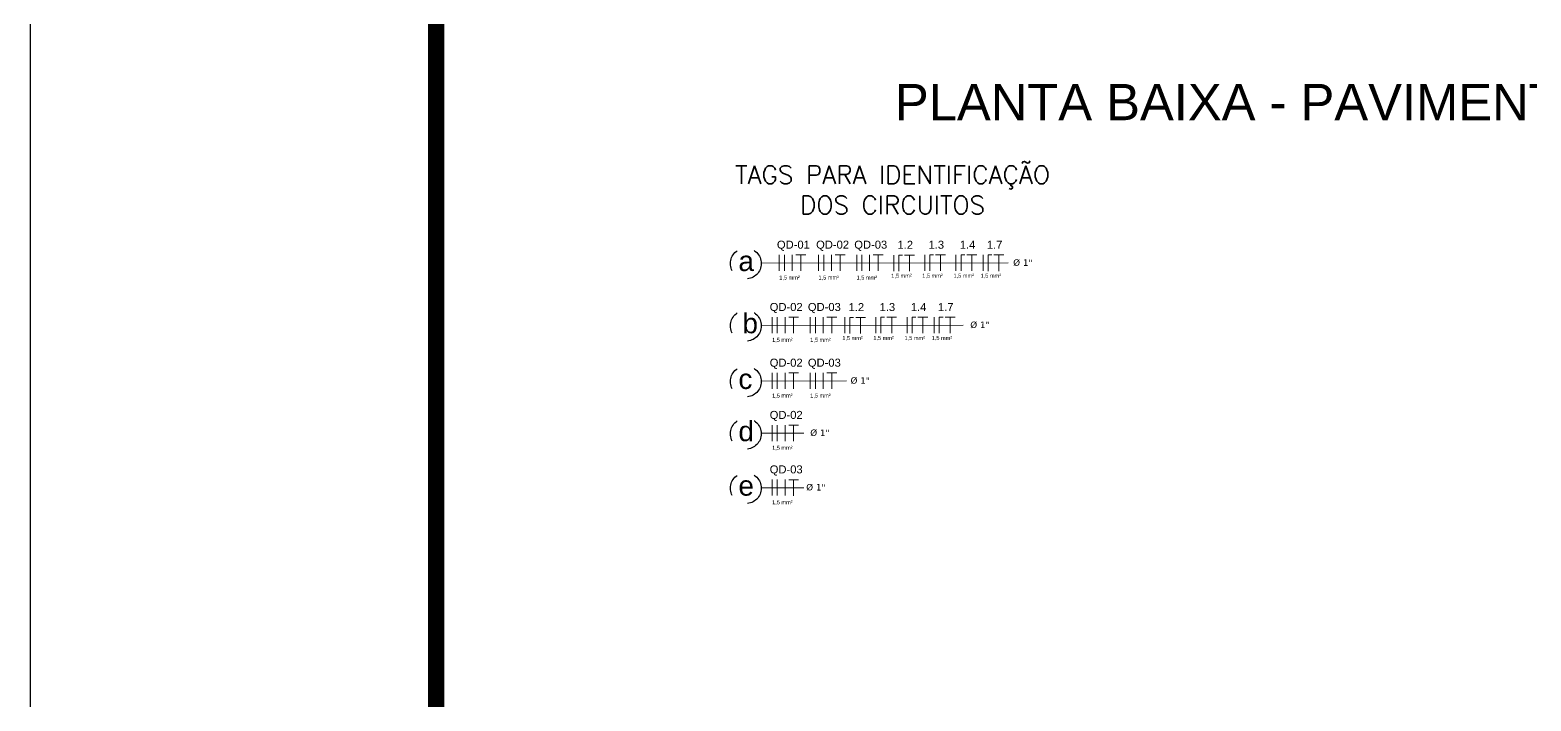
# Model space of a CAD drawing. Header units: metres. Extents: x 3257.7 to 3310.8, y 1679.5 to 1717.1.
# Drawn here: x 3257.66 to 3265.93, y 1690.32 to 1694.02 of the extents above; entities that cross this region are included whole.
import ezdxf

# ---------------------------------------------------------------- set-up
doc = ezdxf.new("R2010")
doc.units = ezdxf.units.M
doc.linetypes.add('HIDDEN2', pattern=[0.1875, 0.125, -0.0625])
doc.layers.add('ARQ-FOLHA', color=7, linetype='Continuous')
doc.layers.add('PROJECAO', color=1, linetype='HIDDEN2')
doc.layers.add('Elet TEXT TOMADAS', color=7, linetype='Continuous', lineweight=0)
doc.styles.add('ARIAL', font='arial.ttf')
doc.styles.add('KDF2', font='verdana.ttf', dxfattribs={"width": 0.9})
doc.styles.add('SIMPLEX', font='simplex.shx', dxfattribs={"height": 0.1})
doc.styles.get("Standard").update_dxf_attribs({"font": 'arial.ttf'})

# ---------------------------------------------------------------- blocks, each defined once
blk = doc.blocks.new('FOLHA A2')
at = {"layer": 'ARQ-FOLHA'}
blk.add_line((0, 0), (0, -420), dxfattribs=at)
at = {"layer": 'ARQ-FOLHA', "const_width": 1}
blk.add_lwpolyline([(25, -410), (584, -410), (584, -10), (25, -10), (25, -410)], dxfattribs=at)

msp = doc.modelspace()

# ---------------------------------------------------------------- linework, layer by layer
at = {"layer": 'Elet TEXT TOMADAS', "color": 7, "ltscale": 0.02}
for p, q in [((3261.786, 1692.6886), (3261.786, 1692.7769)), ((3261.8146, 1692.6884), (3261.8146, 1692.7766)), ((3261.8571, 1692.6884), (3261.8571, 1692.7766)), ((3261.8772, 1692.7763), (3261.9046, 1692.7763)), ((3261.932, 1692.7763), (3261.9046, 1692.7763)), ((3261.9046, 1692.6881), (3261.9046, 1692.7763)), ((3262.0021, 1692.6886), (3262.0021, 1692.7769)), ((3262.0307, 1692.6884), (3262.0307, 1692.7766)), ((3262.0732, 1692.6884), (3262.0732, 1692.7766)), ((3262.0933, 1692.7763), (3262.1207, 1692.7763)), ((3262.1481, 1692.7763), (3262.1207, 1692.7763)), ((3262.1207, 1692.6881), (3262.1207, 1692.7763)), ((3262.2124, 1692.6886), (3262.2124, 1692.7769)), ((3262.241, 1692.6884), (3262.241, 1692.7766)), ((3262.2835, 1692.6884), (3262.2835, 1692.7766)), ((3262.3036, 1692.7763), (3262.331, 1692.7763)), ((3262.3584, 1692.7763), (3262.331, 1692.7763)), ((3262.331, 1692.6881), (3262.331, 1692.7763)), ((3262.4164, 1692.6878), (3262.4164, 1692.776)), ((3262.4449, 1692.6875), (3262.4449, 1692.7757)), ((3262.4766, 1692.7757), (3262.504, 1692.7757)), ((3262.5314, 1692.7757), (3262.504, 1692.7757)), ((3262.504, 1692.6875), (3262.504, 1692.7757)), ((3262.5874, 1692.6883), (3262.5874, 1692.7765)), ((3262.616, 1692.688), (3262.616, 1692.7762)), ((3262.6476, 1692.7762), (3262.675, 1692.7762)), ((3262.7025, 1692.7762), (3262.675, 1692.7762)), ((3262.675, 1692.688), (3262.675, 1692.7762)), ((3262.7597, 1692.6883), (3262.7597, 1692.7765)), ((3262.7882, 1692.688), (3262.7882, 1692.7762)), ((3262.8199, 1692.7762), (3262.8473, 1692.7762)), ((3262.8747, 1692.7762), (3262.8473, 1692.7762)), ((3262.8473, 1692.688), (3262.8473, 1692.7762)), ((3262.9091, 1692.6881), (3262.9091, 1692.7764)), ((3262.9376, 1692.6878), (3262.9376, 1692.7761)), ((3262.9692, 1692.7761), (3262.9967, 1692.7761)), ((3263.0241, 1692.7761), (3262.9967, 1692.7761)), ((3262.9967, 1692.6878), (3262.9967, 1692.7761)), ((3261.7464, 1692.3454), (3261.7464, 1692.4336)), ((3261.775, 1692.3451), (3261.775, 1692.4334)), ((3261.8175, 1692.3451), (3261.8175, 1692.4334)), ((3261.8376, 1692.4331), (3261.865, 1692.4331)), ((3261.8924, 1692.4331), (3261.865, 1692.4331)), ((3261.865, 1692.3448), (3261.865, 1692.4331)), ((3261.9567, 1692.3454), (3261.9567, 1692.4336)), ((3261.9852, 1692.3451), (3261.9852, 1692.4334)), ((3262.0278, 1692.3451), (3262.0278, 1692.4334)), ((3262.0478, 1692.4331), (3262.0753, 1692.4331)), ((3262.1027, 1692.4331), (3262.0753, 1692.4331)), ((3262.0753, 1692.3448), (3262.0753, 1692.4331)), ((3262.1468, 1692.3446), (3262.1468, 1692.4328)), ((3262.1753, 1692.3443), (3262.1753, 1692.4325)), ((3262.207, 1692.4325), (3262.2344, 1692.4325)), ((3262.2618, 1692.4325), (3262.2344, 1692.4325)), ((3262.2344, 1692.3443), (3262.2344, 1692.4325)), ((3262.3178, 1692.3451), (3262.3178, 1692.4333)), ((3262.3463, 1692.3448), (3262.3463, 1692.433)), ((3262.378, 1692.433), (3262.4054, 1692.433)), ((3262.4328, 1692.433), (3262.4054, 1692.433)), ((3262.4054, 1692.3448), (3262.4054, 1692.433)), ((3262.4901, 1692.3451), (3262.4901, 1692.4333)), ((3262.5186, 1692.3448), (3262.5186, 1692.433)), ((3262.5502, 1692.433), (3262.5777, 1692.433)), ((3262.6051, 1692.433), (3262.5777, 1692.433)), ((3262.5777, 1692.3448), (3262.5777, 1692.433)), ((3262.6395, 1692.3449), (3262.6395, 1692.4331)), ((3262.668, 1692.3446), (3262.668, 1692.4329)), ((3262.6996, 1692.4329), (3262.727, 1692.4329)), ((3262.7545, 1692.4329), (3262.727, 1692.4329)), ((3262.727, 1692.3446), (3262.727, 1692.4329)), ((3261.7464, 1692.0385), (3261.7464, 1692.1267)), ((3261.775, 1692.0382), (3261.775, 1692.1264)), ((3261.8175, 1692.0382), (3261.8175, 1692.1264)), ((3261.8376, 1692.1262), (3261.865, 1692.1262)), ((3261.8924, 1692.1262), (3261.865, 1692.1262)), ((3261.865, 1692.0379), (3261.865, 1692.1262)), ((3261.9567, 1692.0385), (3261.9567, 1692.1267)), ((3261.9852, 1692.0382), (3261.9852, 1692.1264)), ((3262.0278, 1692.0382), (3262.0278, 1692.1264)), ((3262.0478, 1692.1262), (3262.0753, 1692.1262)), ((3262.1027, 1692.1262), (3262.0753, 1692.1262)), ((3262.0753, 1692.0379), (3262.0753, 1692.1262)), ((3261.7464, 1691.7509), (3261.7464, 1691.8391)), ((3261.775, 1691.7506), (3261.775, 1691.8388)), ((3261.8175, 1691.7506), (3261.8175, 1691.8388)), ((3261.8376, 1691.8385), (3261.865, 1691.8385)), ((3261.8924, 1691.8385), (3261.865, 1691.8385)), ((3261.865, 1691.7503), (3261.865, 1691.8385)), ((3261.7464, 1691.4507), (3261.7464, 1691.539)), ((3261.775, 1691.4504), (3261.775, 1691.5387)), ((3261.8175, 1691.4504), (3261.8175, 1691.5387)), ((3261.8376, 1691.5384), (3261.865, 1691.5384)), ((3261.8924, 1691.5384), (3261.865, 1691.5384)), ((3261.865, 1691.4502), (3261.865, 1691.5384))]:
    msp.add_line(p, q, dxfattribs=at)
at = {"layer": 'Elet TEXT TOMADAS'}
for p, q in [((3262.4449, 1692.7757), (3262.4652, 1692.7757)), ((3262.616, 1692.7762), (3262.6363, 1692.7762)), ((3262.7882, 1692.7762), (3262.8085, 1692.7762)), ((3262.9376, 1692.7761), (3262.9579, 1692.7761)), ((3262.1753, 1692.4325), (3262.1956, 1692.4325)), ((3262.3463, 1692.433), (3262.3667, 1692.433)), ((3262.5186, 1692.433), (3262.5389, 1692.433)), ((3262.668, 1692.4329), (3262.6883, 1692.4329))]:
    msp.add_line(p, q, dxfattribs=at)
at = {"layer": 'Elet TEXT TOMADAS', "color": 7}
for p, q in [((3263.0477, 1692.7324), (3261.6863, 1692.7312)), ((3262.7986, 1692.3891), (3261.6863, 1692.3884)), ((3262.157, 1692.0823), (3261.6863, 1692.0815)), ((3261.9217, 1691.7943), (3261.6863, 1691.7939)), ((3261.9217, 1691.4941), (3261.6863, 1691.4937))]:
    msp.add_line(p, q, dxfattribs=at)
at = {"layer": 'PROJECAO'}
for centre in [(3261.6014, 1692.729), (3261.6014, 1692.3862), (3261.6014, 1692.0793), (3261.6014, 1691.7917), (3261.6014, 1691.4915)]:
    msp.add_circle(centre, 0.085, dxfattribs=at)

# ---------------------------------------------------------------- block references
at = {"layer": 'ARQ-FOLHA', "xscale": 0.08952391981061225, "yscale": 0.08952391981061225, "zscale": 0.08952391981061225}
msp.add_blockref('FOLHA A2', (3257.6561, 1717.0523), dxfattribs=at)

# ---------------------------------------------------------------- texts
at = {"color": 3}
msp.add_text('PLANTA BAIXA - PAVIMENTO TIPO (8x)', height=0.2, dxfattribs=at).set_placement((3262.4233, 1693.5184))
at = {"layer": 'Elet TEXT TOMADAS', "color": 7, "ltscale": 0.05, "style": 'ARIAL'}
for s, height, p in [('QD-01', 0.04412, (3261.7728, 1692.8109)), ('QD-02', 0.04412, (3261.9889, 1692.8109)), ('QD-03', 0.04412, (3262.1992, 1692.8109)), ('1.2', 0.04412, (3262.4374, 1692.8101)), ('1.3', 0.04412, (3262.6084, 1692.8105)), ('1.4', 0.04412, (3262.7807, 1692.8105)), ('1.7', 0.04412, (3262.93, 1692.8104)), ('1,5 mm²', 0.02206, (3261.7858, 1692.6409)), ('1,5 mm²', 0.02206, (3262.0019, 1692.6409)), ('1,5 mm²', 0.02206, (3262.2122, 1692.6409)), ('1,5 mm²', 0.02206, (3262.4029, 1692.6506)), ('1,5 mm²', 0.02206, (3262.5739, 1692.6511)), ('1,5 mm²', 0.02206, (3262.7461, 1692.6511)), ('1,5 mm²', 0.02206, (3262.8955, 1692.6509)), ('QD-02', 0.04412, (3261.7332, 1692.4677)), ('QD-03', 0.04412, (3261.9434, 1692.4677)), ('1.2', 0.04412, (3262.1678, 1692.4668)), ('1.3', 0.04412, (3262.3388, 1692.4673)), ('1.4', 0.04412, (3262.511, 1692.4673)), ('1.7', 0.04412, (3262.6604, 1692.4672)), ('1,5 mm²', 0.02206, (3261.7462, 1692.2977)), ('1,5 mm²', 0.02206, (3261.9564, 1692.2977)), ('1,5 mm²', 0.02206, (3262.1332, 1692.3074)), ('1,5 mm²', 0.02206, (3262.3043, 1692.3079)), ('1,5 mm²', 0.02206, (3262.4765, 1692.3079)), ('1,5 mm²', 0.02206, (3262.6259, 1692.3077)), ('QD-02', 0.04412, (3261.7332, 1692.1608)), ('QD-03', 0.04412, (3261.9434, 1692.1608)), ('1,5 mm²', 0.02206, (3261.7462, 1691.9907)), ('1,5 mm²', 0.02206, (3261.9564, 1691.9907)), ('QD-02', 0.04412, (3261.7332, 1691.8731)), ('1,5 mm²', 0.02206, (3261.7462, 1691.7031)), ('QD-03', 0.04412, (3261.7332, 1691.573)), ('1,5 mm²', 0.02206, (3261.7462, 1691.403))]:
    msp.add_text(s, height=height, rotation=0.00001, dxfattribs=at).set_placement(p)
at = {"layer": 'Elet TEXT TOMADAS', "style": 'KDF2'}
for p in [(3263.0748, 1692.7171), (3262.8384, 1692.3743), (3262.1783, 1692.0674), (3261.9563, 1691.7798), (3261.934, 1691.4796)]:
    msp.add_text('%%C 1"', height=0.03529, rotation=359.27404, dxfattribs=at).set_placement(p)
at = {"layer": 'Elet TEXT TOMADAS', "insert": (3262.4105, 1693.1346), "char_height": 0.1, "attachment_point": 5, "style": 'SIMPLEX'}
msp.add_mtext_dynamic_manual_height_columns('TAGS PARA IDENTIFICAÇÃO DOS CIRCUITOS', width=2.091681, gutter_width=0.5, heights=[0], dxfattribs=at)
at = {"layer": 'Elet TEXT TOMADAS', "char_height": 0.1103, "attachment_point": 1}
for s, insert in [('a', (3261.5606, 1692.798)), ('b', (3261.5828, 1692.4552)), ('c', (3261.5606, 1692.1483)), ('d', (3261.5606, 1691.8607)), ('e', (3261.5606, 1691.5606))]:
    msp.add_mtext_dynamic_manual_height_columns(s, width=0.211808, gutter_width=27.5728, heights=[0], dxfattribs=dict(at, insert=insert))

doc.saveas('drawing.dxf')
